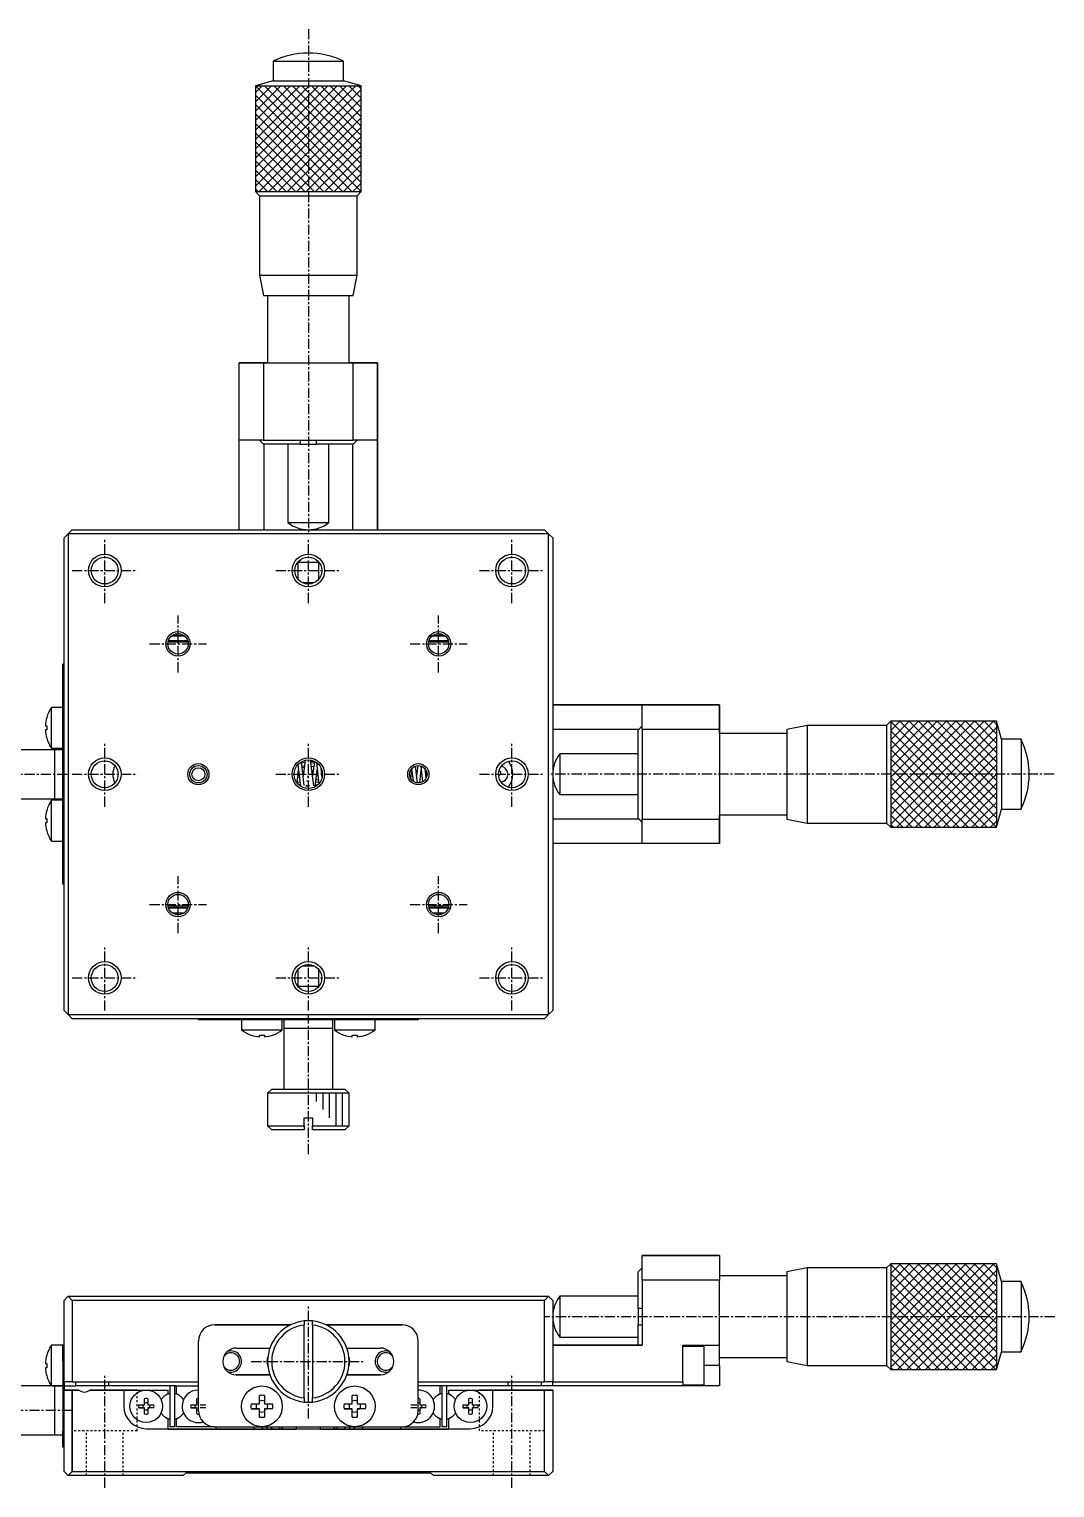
# Model space of a CAD drawing. Extents: x 46 to 245, y 66 to 245.
# Drawn here: x 119.5 to 245.4, y 65.8 to 244.9 of the extents above; entities that cross this region are included whole.
import ezdxf

# ---------------------------------------------------------------- set-up
doc = ezdxf.new("R2010")
doc.units = 0
doc.linetypes.add('CENTER', pattern=[2, 1.25, -0.25, 0.25, -0.25])
doc.linetypes.add('DOT', pattern=[0.5, 0.25, -0.25])
doc.layers.get('0').update_dxf_attribs({"linetype": 'CONTINUOUS'})

# ---------------------------------------------------------------- blocks, each defined once
blk = doc.blocks.new('*X7')
at = {"color": 0, "linetype": 'CONTINUOUS'}
for p, q in [((225.24, 80.67), (237.92, 93.35)), ((225.24, 81.82), (236.77, 93.35)), ((225.24, 82.97), (235.62, 93.35)), ((225.24, 84.12), (234.47, 93.35)), ((225.24, 85.27), (233.32, 93.35)), ((225.24, 86.41), (232.17, 93.35)), ((225.24, 87.56), (231.02, 93.35)), ((225.24, 88.71), (229.87, 93.35)), ((225.24, 89.86), (228.72, 93.35)), ((225.24, 91.01), (227.57, 93.35)), ((225.24, 92.16), (226.43, 93.35)), ((225.24, 93.31), (225.28, 93.35)), ((238.15, 80.35), (225.24, 93.26)), ((238.24, 81.4), (226.3, 93.35)), ((238.24, 82.55), (227.45, 93.35)), ((238.24, 83.7), (228.6, 93.35)), ((238.24, 84.85), (229.74, 93.35)), ((238.24, 86), (230.89, 93.35)), ((238.24, 87.15), (232.04, 93.35)), ((238.24, 88.3), (233.19, 93.35)), ((238.24, 89.45), (234.34, 93.35)), ((238.24, 90.6), (235.49, 93.35)), ((238.24, 91.75), (236.64, 93.35)), ((238.24, 92.89), (237.79, 93.35)), ((237, 80.35), (225.24, 92.11)), ((226.07, 80.35), (238.24, 92.52)), ((227.21, 80.35), (238.24, 91.37)), ((235.85, 80.35), (225.24, 90.96)), ((234.7, 80.35), (225.24, 89.81)), ((228.36, 80.35), (238.24, 90.22)), ((233.55, 80.35), (225.24, 88.66)), ((229.51, 80.35), (238.24, 89.07)), ((230.66, 80.35), (238.24, 87.92)), ((232.4, 80.35), (225.24, 87.51)), ((231.25, 80.35), (225.24, 86.36)), ((231.81, 80.35), (238.24, 86.78)), ((230.11, 80.35), (225.24, 85.21)), ((232.96, 80.35), (238.24, 85.63)), ((234.11, 80.35), (238.24, 84.48)), ((228.96, 80.35), (225.24, 84.06)), ((227.81, 80.35), (225.24, 82.91)), ((235.26, 80.35), (238.24, 83.33)), ((226.66, 80.35), (225.24, 81.76)), ((225.51, 80.35), (225.24, 80.62)), ((236.41, 80.35), (238.24, 82.18)), ((237.56, 80.35), (238.24, 81.03))]:
    blk.add_line(p, q, dxfattribs=at)
blk = doc.blocks.new('*X8')
at = {"color": 0, "linetype": 'CONTINUOUS'}
for p, q in [((147.24, 225.58), (159.58, 237.92)), ((147.24, 226.73), (158.43, 237.92)), ((147.24, 227.88), (157.28, 237.92)), ((147.24, 229.03), (156.13, 237.92)), ((147.24, 230.18), (154.98, 237.92)), ((147.24, 231.33), (153.83, 237.92)), ((147.24, 232.48), (152.68, 237.92)), ((147.24, 233.63), (151.53, 237.92)), ((147.24, 234.78), (150.38, 237.92)), ((147.24, 235.93), (149.23, 237.92)), ((147.24, 237.08), (148.09, 237.92)), ((160.22, 224.92), (147.24, 237.9)), ((159.07, 224.92), (147.24, 236.75)), ((147.72, 224.92), (160.24, 237.44)), ((160.24, 226.05), (148.37, 237.92)), ((160.24, 227.2), (149.52, 237.92)), ((160.24, 228.35), (150.67, 237.92)), ((160.24, 229.5), (151.81, 237.92)), ((160.24, 230.65), (152.96, 237.92)), ((160.24, 231.79), (154.11, 237.92)), ((160.24, 232.94), (155.26, 237.92)), ((160.24, 234.09), (156.41, 237.92)), ((160.24, 235.24), (157.56, 237.92)), ((160.24, 236.39), (158.71, 237.92)), ((160.24, 237.54), (159.86, 237.92)), ((157.92, 224.92), (147.24, 235.6)), ((148.87, 224.92), (160.24, 236.29)), ((150.02, 224.92), (160.24, 235.14)), ((156.77, 224.92), (147.24, 234.45)), ((155.62, 224.92), (147.24, 233.3)), ((151.17, 224.92), (160.24, 233.99)), ((152.32, 224.92), (160.24, 232.84)), ((154.47, 224.92), (147.24, 232.15)), ((153.32, 224.92), (147.24, 231.01)), ((153.47, 224.92), (160.24, 231.69)), ((152.17, 224.92), (147.24, 229.86)), ((154.62, 224.92), (160.24, 230.54)), ((155.77, 224.92), (160.24, 229.39)), ((151.03, 224.92), (147.24, 228.71)), ((149.88, 224.92), (147.24, 227.56)), ((156.92, 224.92), (160.24, 228.24)), ((148.73, 224.92), (147.24, 226.41)), ((158.07, 224.92), (160.24, 227.09)), ((159.22, 224.92), (160.24, 225.95)), ((147.58, 224.92), (147.24, 225.26))]:
    blk.add_line(p, q, dxfattribs=at)
blk = doc.blocks.new('*X9')
at = {"color": 0, "linetype": 'CONTINUOUS'}
for p, q in [((225.24, 147.31), (237.85, 159.92)), ((225.24, 148.46), (236.7, 159.92)), ((225.24, 149.61), (235.55, 159.92)), ((225.24, 150.76), (234.4, 159.92)), ((225.24, 151.91), (233.25, 159.92)), ((225.24, 153.06), (232.1, 159.92)), ((225.24, 154.21), (230.95, 159.92)), ((225.24, 155.36), (229.8, 159.92)), ((225.24, 156.51), (228.65, 159.92)), ((225.24, 157.66), (227.5, 159.92)), ((225.24, 158.8), (226.36, 159.92)), ((238.22, 146.92), (225.24, 159.9)), ((238.24, 148.05), (226.37, 159.92)), ((238.24, 149.2), (227.52, 159.92)), ((238.24, 150.35), (228.67, 159.92)), ((238.24, 151.5), (229.81, 159.92)), ((238.24, 152.65), (230.96, 159.92)), ((238.24, 153.79), (232.11, 159.92)), ((238.24, 154.94), (233.26, 159.92)), ((238.24, 156.09), (234.41, 159.92)), ((238.24, 157.24), (235.56, 159.92)), ((238.24, 158.39), (236.71, 159.92)), ((238.24, 159.54), (237.86, 159.92)), ((237.07, 146.92), (225.24, 158.75)), ((235.92, 146.92), (225.24, 157.6)), ((226, 146.92), (238.24, 159.17)), ((227.14, 146.92), (238.24, 158.02)), ((234.77, 146.92), (225.24, 156.45)), ((228.29, 146.92), (238.24, 156.87)), ((233.62, 146.92), (225.24, 155.3)), ((232.47, 146.92), (225.24, 154.15)), ((229.44, 146.92), (238.24, 155.72)), ((230.59, 146.92), (238.24, 154.57)), ((231.32, 146.92), (225.24, 153.01)), ((231.74, 146.92), (238.24, 153.42)), ((232.89, 146.92), (238.24, 152.27)), ((230.17, 146.92), (225.24, 151.86)), ((229.03, 146.92), (225.24, 150.71)), ((234.04, 146.92), (238.24, 151.12)), ((227.88, 146.92), (225.24, 149.56)), ((235.19, 146.92), (238.24, 149.97)), ((236.34, 146.92), (238.24, 148.82)), ((226.73, 146.92), (225.24, 148.41)), ((225.58, 146.92), (225.24, 147.26)), ((237.49, 146.92), (238.24, 147.67))]:
    blk.add_line(p, q, dxfattribs=at)

msp = doc.modelspace()

# ---------------------------------------------------------------- linework, layer by layer
at = {"color": 1, "linetype": 'CENTER'}
for p, q in [((153.74, 244.86), (153.74, 182.92)), ((128.74, 174.42), (128.74, 182.42)), ((153.74, 174.42), (153.74, 182.42)), ((178.74, 174.42), (178.74, 182.42)), ((124.74, 178.42), (132.74, 178.42)), ((149.74, 178.42), (157.74, 178.42)), ((174.74, 178.42), (182.74, 178.42)), ((137.74, 165.92), (137.74, 172.92)), ((169.74, 165.92), (169.74, 172.92)), ((134.24, 169.42), (141.24, 169.42)), ((166.24, 169.42), (173.24, 169.42)), ((128.74, 149.42), (128.74, 157.42)), ((153.74, 149.42), (153.74, 157.42)), ((178.74, 149.42), (178.74, 157.42)), ((106.89, 153.42), (124.24, 153.42)), ((124.74, 153.42), (132.74, 153.42)), ((149.74, 153.42), (157.74, 153.42)), ((174.74, 153.42), (182.74, 153.42)), ((245.31, 153.42), (183.24, 153.42)), ((137.74, 133.92), (137.74, 140.92)), ((169.74, 133.92), (169.74, 140.92)), ((134.24, 137.42), (141.24, 137.42)), ((166.24, 137.42), (173.24, 137.42)), ((128.74, 124.42), (128.74, 132.42)), ((153.74, 124.42), (153.74, 132.42)), ((178.74, 124.42), (178.74, 132.42)), ((124.74, 128.42), (132.74, 128.42)), ((149.74, 128.42), (157.74, 128.42)), ((174.74, 128.42), (182.74, 128.42)), ((153.74, 106.81), (153.74, 123.92)), ((153.74, 74.35), (153.74, 88.35)), ((245.39, 86.85), (182.74, 86.85)), ((146.74, 81.35), (160.74, 81.35)), ((128.74, 65.85), (128.74, 79.85)), ((178.74, 65.85), (178.74, 79.85)), ((124.74, 75.35), (107.11, 75.35))]:
    msp.add_line(p, q, dxfattribs=at)
at = {"color": 7, "linetype": 'CONTINUOUS'}
for p, q in [((149.44, 240.92), (158.04, 240.92)), ((149.44, 240.92), (149.44, 238.51)), ((158.04, 238.51), (158.04, 240.92)), ((149.44, 238.51), (147.24, 237.92)), ((149.44, 238.51), (158.04, 238.51)), ((160.24, 237.92), (158.04, 238.51)), ((147.24, 224.92), (147.74, 224.42)), ((147.74, 224.42), (147.74, 214.67)), ((147.74, 224.42), (159.74, 224.42)), ((159.74, 224.42), (160.24, 224.92)), ((159.74, 214.67), (159.74, 224.42)), ((147.74, 214.67), (159.74, 214.67)), ((147.74, 214.67), (148.24, 212.17)), ((159.24, 212.17), (159.74, 214.67)), ((148.24, 212.17), (159.24, 212.17)), ((148.74, 212.17), (148.74, 203.92)), ((158.74, 203.92), (158.74, 212.17)), ((145.24, 194.42), (145.24, 203.92)), ((148.04, 203.92), (145.24, 203.92)), ((145.24, 203.92), (148.24, 203.92)), ((148.74, 203.92), (148.04, 203.92)), ((148.24, 203.92), (148.24, 194.42)), ((148.24, 203.92), (159.24, 203.92)), ((159.44, 203.92), (158.74, 203.92)), ((159.24, 194.42), (159.24, 203.92)), ((159.24, 203.92), (162.24, 203.92)), ((162.24, 203.92), (159.44, 203.92)), ((162.24, 203.92), (162.24, 194.42)), ((162.24, 199.42), (162.24, 203.92)), ((162.24, 194.42), (162.24, 199.42)), ((145.24, 183.42), (145.24, 194.42)), ((148.24, 194.42), (145.24, 194.42)), ((147.74, 194.42), (148.24, 193.92)), ((148.24, 194.42), (159.24, 194.42)), ((152.74, 193.92), (148.24, 193.92)), ((148.99, 193.92), (148.24, 193.92)), ((148.26, 193.92), (148.26, 183.42)), ((151.24, 193.92), (151.24, 184.3)), ((152.74, 194.42), (152.74, 193.92)), ((152.74, 193.92), (152.8, 193.92)), ((152.8, 193.92), (154.64, 193.92)), ((154.64, 193.92), (154.74, 193.92)), ((154.74, 193.92), (154.74, 194.42)), ((159.24, 193.92), (154.74, 193.92)), ((156.24, 184.3), (156.24, 193.92)), ((159.24, 193.92), (158.49, 193.92)), ((159.22, 183.42), (159.22, 193.92)), ((162.24, 194.42), (159.24, 194.42)), ((159.24, 193.92), (159.74, 194.42)), ((162.24, 183.42), (162.24, 194.42)), ((162.24, 194.42), (162.24, 183.42)), ((124.24, 182.92), (123.74, 182.42)), ((124.74, 183.42), (124.24, 182.92)), ((183.24, 182.92), (124.24, 182.92)), ((124.24, 182.92), (124.24, 123.92)), ((124.74, 183.42), (146.74, 183.42)), ((146.74, 183.42), (149.34, 183.42)), ((149.34, 183.42), (182.74, 183.42)), ((151.24, 184.3), (156.24, 184.3)), ((183.24, 182.92), (182.74, 183.42)), ((183.24, 123.92), (183.24, 182.92)), ((183.74, 182.42), (183.24, 182.92)), ((123.74, 124.42), (123.74, 182.42)), ((183.74, 182.42), (183.74, 124.42)), ((152.49, 177.34), (152.49, 179.42)), ((154.91, 179.42), (152.56, 179.42)), ((154.99, 179.42), (154.99, 177.34)), ((154.43, 176.92), (153.05, 176.92)), ((136.99, 170.42), (137.39, 170.42)), ((138.49, 170.42), (136.99, 170.42)), ((137.3, 170.42), (137.39, 170.42)), ((137.3, 170.42), (137.34, 170.42)), ((137.34, 170.42), (137.34, 170.61)), ((137.34, 170.42), (137.54, 170.42)), ((138.09, 170.62), (137.39, 170.62)), ((137.54, 170.42), (137.54, 170.62)), ((137.54, 170.42), (138.18, 170.42)), ((138.09, 170.42), (138.49, 170.42)), ((168.62, 170.42), (169.39, 170.42)), ((170.49, 170.42), (168.99, 170.42)), ((169.3, 170.42), (170.18, 170.42)), ((169.3, 170.42), (169.39, 170.42)), ((170.09, 170.62), (169.39, 170.62)), ((169.94, 170.42), (169.94, 170.62)), ((169.94, 170.42), (169.94, 170.62)), ((170.09, 170.42), (170.18, 170.42)), ((170.09, 170.42), (170.49, 170.42)), ((170.14, 170.42), (170.14, 170.62)), ((170.14, 170.61), (170.14, 170.42)), ((138.97, 169.62), (136.51, 169.62)), ((138.97, 169.62), (136.51, 169.62)), ((136.56, 169.82), (138.92, 169.82)), ((137.34, 169.62), (137.34, 169.82)), ((137.54, 169.62), (137.54, 169.82)), ((170.97, 169.62), (168.51, 169.62)), ((170.97, 169.62), (168.51, 169.62)), ((168.56, 169.82), (170.92, 169.82)), ((169.94, 169.62), (169.94, 169.82)), ((169.94, 169.62), (169.94, 169.82)), ((170.14, 169.77), (170.14, 169.82)), ((170.14, 169.77), (170.14, 169.82)), ((170.14, 169.82), (170.14, 169.62)), ((170.14, 169.62), (170.14, 169.82)), ((123.59, 164.92), (123.59, 166.92)), ((123.68, 166.92), (123.59, 166.92)), ((123.59, 166.92), (123.74, 166.92)), ((123.59, 159.12), (123.59, 164.92)), ((122.2, 156.62), (122.2, 161.62)), ((123.59, 161.62), (122.2, 161.62)), ((194.74, 161.92), (183.74, 161.92)), ((183.74, 161.92), (194.74, 161.92)), ((194.74, 161.92), (204.24, 161.92)), ((199.74, 161.92), (194.74, 161.92)), ((194.74, 158.92), (194.74, 161.92)), ((204.24, 161.92), (199.74, 161.92)), ((204.24, 159.12), (204.24, 161.92)), ((204.24, 161.92), (204.24, 158.92)), ((121.45, 159.38), (121.63, 159.38)), ((121.62, 160.38), (121.63, 160.38)), ((194.24, 158.83), (194.74, 159.34)), ((214.99, 159.42), (212.49, 158.92)), ((214.99, 159.42), (214.99, 147.42)), ((224.74, 159.42), (214.99, 159.42)), ((225.24, 159.92), (224.74, 159.42)), ((224.74, 159.42), (224.74, 147.42)), ((238.83, 157.72), (238.24, 159.92)), ((121.63, 158.86), (121.45, 158.86)), ((121.63, 157.86), (121.62, 157.86)), ((121.63, 157.86), (121.62, 157.86)), ((123.59, 147.72), (123.59, 159.12)), ((194.31, 158.9), (183.74, 158.9)), ((194.24, 148.01), (194.24, 158.83)), ((194.24, 158.06), (194.24, 158.83)), ((194.74, 158.92), (194.74, 147.92)), ((204.24, 158.92), (194.74, 158.92)), ((204.24, 158.42), (204.24, 159.12)), ((204.24, 158.92), (204.24, 147.92)), ((212.49, 158.42), (204.24, 158.42)), ((212.49, 158.92), (212.49, 147.92)), ((238.83, 157.72), (238.83, 149.12)), ((241.24, 157.72), (238.83, 157.72)), ((241.24, 157.72), (241.24, 149.12)), ((122.59, 156.42), (115.09, 156.42)), ((122.2, 156.62), (123.59, 156.62)), ((122.59, 156.42), (122.59, 150.42)), ((122.59, 156.42), (122.59, 150.42)), ((123.59, 156.42), (122.59, 156.42)), ((194.24, 155.92), (184.62, 155.92)), ((184.62, 155.92), (184.62, 150.92)), ((152.45, 154.6), (152.77, 151.96)), ((153.24, 152.03), (152.9, 154.95)), ((152.91, 154.85), (153.3, 154.9)), ((152.97, 154.45), (153.24, 154.42)), ((153.21, 154.23), (153, 154.2)), ((153.34, 155.13), (153.1, 153.2)), ((154.43, 151.98), (154.02, 155.15)), ((154.05, 154.98), (154.45, 155.02)), ((154.45, 154.79), (154.08, 154.83)), ((154.39, 154.35), (154.14, 154.33)), ((154.48, 155.01), (154.26, 153.2)), ((154.73, 154.87), (155.04, 152.25)), ((155.3, 154.67), (155.26, 154.68)), ((155.44, 153.02), (155.32, 154.17)), ((155.34, 153.99), (155.39, 154)), ((166.42, 154.12), (166.6, 152.56)), ((167.13, 152.35), (166.89, 154.44)), ((167.17, 154.49), (167.02, 153.2)), ((167.54, 154.45), (167.77, 152.48)), ((168.21, 152.96), (168.09, 154.08)), ((152.35, 152.36), (152.52, 153.94)), ((152.36, 152.45), (152.68, 152.5)), ((152.62, 153), (152.42, 152.97)), ((152.46, 153.36), (152.59, 153.34)), ((152.49, 153.63), (152.55, 153.64)), ((152.49, 152.19), (152.74, 152.16)), ((153.05, 153.71), (153.16, 153.72)), ((153.09, 153.28), (153.11, 153.28)), ((153.84, 152.54), (153.53, 152.57)), ((153.54, 152.6), (153.83, 152.63)), ((153.77, 153.13), (153.6, 153.11)), ((153.61, 153.22), (153.76, 153.2)), ((153.71, 153.71), (153.66, 153.72)), ((153.67, 153.78), (153.7, 153.78)), ((154.2, 153.83), (154.33, 153.85)), ((154.31, 153.65), (154.21, 153.66)), ((154.58, 151.88), (154.84, 153.94)), ((155.02, 152.4), (154.68, 152.45)), ((154.71, 152.73), (154.97, 152.77)), ((154.92, 153.26), (154.77, 153.24)), ((154.88, 153.58), (154.81, 153.59)), ((155.45, 153.47), (155.39, 153.49)), ((166.33, 152.85), (166.44, 153.94)), ((167.43, 152.36), (167.6, 153.94)), ((168.25, 153.8), (168.18, 153.2)), ((177.09, 153.32), (177.14, 153.32)), ((177.14, 153.82), (177.14, 153.82)), ((115.09, 150.42), (122.59, 150.42)), ((122.59, 150.42), (123.59, 150.42)), ((153.93, 151.98), (153.43, 151.93)), ((153.46, 152.08), (153.92, 152.03)), ((154.88, 152.09), (154.62, 152.06)), ((184.62, 150.92), (194.24, 150.92)), ((121.62, 148.98), (121.63, 148.98)), ((122.2, 145.22), (122.2, 150.22)), ((123.59, 150.22), (122.2, 150.22)), ((194.24, 148.01), (194.24, 148.78)), ((238.24, 146.92), (238.83, 149.12)), ((238.83, 149.12), (241.24, 149.12)), ((121.45, 147.98), (121.63, 147.98)), ((121.63, 147.46), (121.45, 147.46)), ((123.59, 146.65), (123.59, 147.72)), ((183.74, 147.94), (194.31, 147.94)), ((194.74, 147.5), (194.24, 148.01)), ((194.74, 147.92), (204.24, 147.92)), ((194.74, 144.92), (194.74, 147.92)), ((204.24, 148.42), (212.49, 148.42)), ((204.24, 147.72), (204.24, 148.42)), ((204.24, 147.92), (204.24, 144.92)), ((204.24, 144.92), (204.24, 147.72)), ((212.49, 147.92), (214.99, 147.42)), ((214.99, 147.42), (224.74, 147.42)), ((224.74, 147.42), (225.24, 146.92)), ((121.63, 146.46), (121.62, 146.46)), ((121.63, 146.46), (121.62, 146.46)), ((122.2, 145.22), (123.59, 145.22)), ((123.59, 141.92), (123.59, 146.65)), ((194.74, 144.92), (183.74, 144.92)), ((204.24, 144.92), (194.74, 144.92)), ((123.59, 139.92), (123.59, 141.92)), ((123.74, 139.92), (123.59, 139.92)), ((138.97, 137.22), (136.51, 137.22)), ((136.54, 137.02), (137.39, 137.02)), ((138.92, 137.02), (136.56, 137.02)), ((136.99, 136.42), (138.49, 136.42)), ((137.3, 137.02), (137.39, 137.02)), ((137.3, 137.02), (137.34, 137.02)), ((137.34, 137.02), (137.34, 137.22)), ((137.34, 137.02), (137.54, 137.02)), ((137.34, 136.24), (137.34, 136.42)), ((137.54, 137.02), (137.54, 137.22)), ((137.54, 137.02), (138.18, 137.02)), ((137.54, 136.22), (137.54, 136.42)), ((138.09, 137.02), (138.92, 137.02)), ((138.09, 137.02), (138.18, 137.02)), ((170.97, 137.22), (168.51, 137.22)), ((170.92, 137.02), (168.56, 137.02)), ((168.56, 137.02), (169.39, 137.02)), ((168.99, 136.42), (170.49, 136.42)), ((169.3, 137.02), (170.18, 137.02)), ((169.3, 137.02), (169.39, 137.02)), ((169.94, 137.02), (169.94, 137.22)), ((169.94, 137.02), (169.94, 137.22)), ((169.94, 136.22), (169.94, 136.42)), ((169.94, 136.22), (169.94, 136.42)), ((170.09, 137.02), (171.19, 137.02)), ((170.14, 137.22), (170.14, 137.02)), ((170.14, 137.02), (170.14, 137.22)), ((170.14, 137.02), (170.14, 137.07)), ((170.14, 137.02), (170.14, 137.07)), ((170.14, 136.22), (170.14, 136.42)), ((170.14, 136.42), (170.14, 136.24)), ((152.49, 127.42), (152.49, 129.5)), ((153.05, 129.92), (154.43, 129.92)), ((154.99, 129.5), (154.99, 127.42)), ((152.56, 127.42), (154.91, 127.42)), ((123.74, 124.42), (124.24, 123.92)), ((124.24, 123.92), (183.24, 123.92)), ((124.24, 123.92), (124.74, 123.42)), ((182.74, 123.42), (183.24, 123.92)), ((183.24, 123.92), (183.74, 124.42)), ((182.74, 123.42), (124.74, 123.42)), ((140.24, 123.27), (140.24, 123.42)), ((142.24, 123.27), (140.24, 123.27)), ((165.24, 123.27), (142.24, 123.27)), ((145.54, 123.27), (145.54, 122.05)), ((145.54, 122.05), (150.54, 122.05)), ((150.54, 122.05), (150.54, 123.27)), ((150.74, 123.27), (150.74, 122.27)), ((150.74, 122.27), (150.74, 114.77)), ((150.74, 122.27), (156.74, 122.27)), ((150.74, 122.27), (153.74, 122.27)), ((153.74, 122.27), (154.61, 122.27)), ((154.61, 122.27), (156.74, 122.27)), ((156.74, 122.27), (156.74, 123.27)), ((156.74, 114.77), (156.74, 122.27)), ((156.94, 123.27), (156.94, 122.05)), ((156.94, 122.05), (161.94, 122.05)), ((161.94, 122.05), (161.94, 123.27)), ((167.24, 123.27), (165.24, 123.27)), ((167.24, 123.42), (167.24, 123.27)), ((167.24, 123.27), (167.24, 123.37)), ((146.69, 121.41), (146.72, 121.41)), ((146.69, 121.41), (146.72, 121.41)), ((147.74, 121.19), (147.74, 121.41)), ((147.74, 121.41), (148.34, 121.41)), ((148.34, 121.41), (148.34, 121.19)), ((149.36, 121.41), (149.39, 121.41)), ((149.36, 121.41), (149.39, 121.41)), ((158.09, 121.41), (158.12, 121.41)), ((158.09, 121.41), (158.12, 121.41)), ((159.14, 121.19), (159.14, 121.41)), ((159.14, 121.41), (159.74, 121.41)), ((159.74, 121.41), (159.74, 121.19)), ((160.76, 121.41), (160.79, 121.41)), ((160.76, 121.41), (160.79, 121.41)), ((149.24, 114.77), (148.74, 114.27)), ((149.24, 114.77), (158.24, 114.77)), ((158.74, 114.27), (158.24, 114.77)), ((158.74, 114.27), (148.74, 114.27)), ((148.74, 114.27), (148.74, 110.27)), ((158.74, 110.27), (158.74, 114.27)), ((153.24, 110.27), (153.24, 111.27)), ((153.24, 111.27), (154.24, 111.27)), ((154.24, 111.27), (154.24, 110.27)), ((148.74, 110.27), (153.24, 110.27)), ((148.74, 110.27), (149.24, 109.77)), ((153.24, 109.77), (149.24, 109.77)), ((153.24, 110.27), (153.24, 109.77)), ((154.24, 110.27), (158.74, 110.27)), ((154.24, 109.77), (154.24, 110.27)), ((158.24, 109.77), (154.24, 109.77)), ((158.24, 109.77), (158.74, 110.27)), ((204.24, 94.35), (194.74, 94.35)), ((194.74, 94.35), (204.24, 94.35)), ((194.74, 91.35), (194.74, 94.35)), ((204.24, 94.35), (204.24, 91.35)), ((225.24, 93.35), (224.74, 92.85)), ((238.83, 91.15), (238.24, 93.35)), ((194.74, 92.85), (194.24, 92.35)), ((194.24, 87.85), (194.24, 92.35)), ((204.24, 91.35), (194.74, 91.35)), ((194.74, 91.35), (194.74, 87.85)), ((212.49, 91.85), (204.24, 91.85)), ((204.24, 83.35), (204.24, 91.35)), ((214.99, 92.85), (212.49, 92.35)), ((212.49, 92.35), (212.49, 81.35)), ((224.74, 92.85), (214.99, 92.85)), ((214.99, 92.85), (214.99, 80.85)), ((224.74, 92.85), (224.74, 80.85)), ((238.83, 91.15), (238.83, 82.55)), ((241.24, 91.15), (238.83, 91.15)), ((241.24, 91.15), (241.24, 82.55)), ((123.74, 88.85), (124.24, 89.35)), ((123.74, 78.85), (123.74, 88.85)), ((124.24, 89.35), (183.24, 89.35)), ((124.24, 89.35), (124.74, 88.85)), ((182.74, 88.85), (124.74, 88.85)), ((124.74, 88.85), (124.74, 78.85)), ((182.74, 88.85), (183.24, 89.35)), ((182.74, 78.85), (182.74, 88.85)), ((183.24, 89.35), (183.74, 88.85)), ((183.74, 88.85), (183.74, 78.85)), ((194.24, 89.35), (184.62, 89.35)), ((184.62, 89.35), (184.62, 84.35)), ((194.24, 87.85), (194.24, 85.85)), ((194.74, 87.85), (194.24, 87.85)), ((194.74, 87.85), (194.74, 83.35)), ((153.24, 86.32), (153.24, 85.82)), ((154.24, 85.82), (154.24, 86.32)), ((142.24, 85.85), (151.56, 85.85)), ((151.56, 85.85), (142.24, 85.85)), ((153.24, 76.87), (153.24, 85.82)), ((154.24, 85.82), (154.24, 76.87)), ((155.92, 85.85), (165.24, 85.85)), ((165.24, 85.85), (155.92, 85.85)), ((184.62, 84.35), (194.24, 84.35)), ((194.24, 83.35), (194.24, 85.85)), ((194.24, 85.85), (194.74, 85.85)), ((122.2, 78.35), (122.2, 83.35)), ((123.59, 83.35), (122.2, 83.35)), ((123.59, 83.35), (123.59, 72.85)), ((123.74, 83.35), (123.59, 83.35)), ((123.59, 81.35), (123.59, 83.35)), ((123.59, 83.35), (123.74, 83.35)), ((140.24, 75.35), (140.24, 83.85)), ((144.89, 83), (149.02, 83)), ((158.46, 83), (162.59, 83)), ((167.24, 75.35), (167.24, 83.85)), ((183.74, 83.35), (194.74, 83.35)), ((194.74, 83.35), (183.74, 83.35)), ((199.74, 83.35), (204.24, 83.35)), ((199.74, 78.85), (199.74, 83.35)), ((202.34, 83.2), (199.74, 83.2)), ((202.34, 78.5), (202.34, 83.2)), ((204.24, 80.85), (204.24, 83.35)), ((238.24, 80.35), (238.83, 82.55)), ((238.83, 82.55), (241.24, 82.55)), ((121.45, 81.11), (121.63, 81.11)), ((121.63, 80.59), (121.45, 80.59)), ((121.62, 82.11), (121.63, 82.1)), ((204.24, 81.85), (212.49, 81.85)), ((204.24, 80.85), (204.24, 78.35)), ((212.49, 81.35), (214.99, 80.85)), ((214.99, 80.85), (224.74, 80.85)), ((224.74, 80.85), (225.24, 80.35)), ((121.63, 79.59), (121.62, 79.58)), ((121.63, 79.59), (121.62, 79.58)), ((124.74, 78.85), (123.74, 78.85)), ((123.74, 78.85), (123.74, 77.85)), ((124.74, 78.85), (140.24, 78.85)), ((125.14, 78.85), (125.14, 78.35)), ((129.24, 78.35), (129.24, 78.85)), ((144.89, 79.7), (149.02, 79.7)), ((149.02, 79.7), (144.89, 79.7)), ((158.46, 79.7), (162.59, 79.7)), ((162.59, 79.7), (158.46, 79.7)), ((167.24, 78.85), (182.74, 78.85)), ((178.24, 78.85), (178.24, 78.35)), ((182.34, 78.85), (182.34, 78.35)), ((183.74, 78.85), (182.74, 78.85)), ((183.74, 78.85), (199.74, 78.85)), ((183.74, 78.35), (183.74, 78.85)), ((199.74, 78.85), (199.74, 78.35)), ((122.2, 78.35), (115.09, 78.35)), ((122.59, 78.35), (122.2, 78.35)), ((122.2, 78.35), (123.59, 78.35)), ((123.59, 78.35), (122.59, 78.35)), ((122.59, 78.35), (122.59, 75.35)), ((122.59, 78.35), (122.59, 75.35)), ((123.74, 78.35), (125.14, 78.35)), ((123.74, 67.85), (123.74, 77.85)), ((124.74, 77.85), (123.74, 77.85)), ((123.74, 77.85), (124.74, 77.85)), ((124.74, 67.85), (124.74, 77.85)), ((124.74, 77.85), (124.74, 67.85)), ((125.58, 77.85), (124.74, 77.85)), ((125.58, 77.85), (124.74, 77.85)), ((125.58, 77.85), (124.74, 77.85)), ((125.58, 77.85), (124.74, 77.85)), ((125.58, 77.85), (124.74, 77.85)), ((124.74, 77.85), (125.58, 77.85)), ((129.24, 78.35), (125.14, 78.35)), ((131.09, 77.85), (126.9, 77.85)), ((131.09, 77.85), (126.9, 77.85)), ((126.9, 77.85), (131.09, 77.85)), ((131.09, 77.85), (126.9, 77.85)), ((131.09, 77.85), (126.9, 77.85)), ((131.09, 77.85), (126.9, 77.85)), ((136.74, 78.35), (129.24, 78.35)), ((131.09, 77.85), (133.84, 77.85)), ((131.09, 77.85), (133.84, 77.85)), ((132.74, 77.85), (131.09, 77.85)), ((132.74, 77.85), (131.09, 77.85)), ((132.74, 77.85), (131.09, 77.85)), ((132.74, 77.85), (131.09, 77.85)), ((131.09, 77.85), (131.09, 75.85)), ((133.84, 77.85), (136.54, 77.85)), ((133.84, 77.85), (136.54, 77.85)), ((136.54, 77.39), (136.25, 77.22)), ((136.54, 77.39), (136.54, 77.85)), ((136.74, 78.35), (136.74, 73.35)), ((137.34, 78.35), (136.74, 78.35)), ((137.34, 73.35), (137.34, 78.35)), ((137.54, 78.35), (137.34, 78.35)), ((137.54, 78.35), (140.24, 78.35)), ((137.54, 77.39), (137.54, 78.35)), ((137.83, 77.22), (137.54, 77.39)), ((147.74, 76.15), (147.74, 77.16)), ((148.34, 77.16), (148.34, 76.15)), ((159.14, 76.15), (159.14, 77.16)), ((159.74, 77.16), (159.74, 76.15)), ((169.94, 78.35), (167.24, 78.35)), ((169.65, 77.22), (169.94, 77.39)), ((170.14, 78.35), (169.94, 78.35)), ((169.94, 77.39), (169.94, 78.35)), ((170.14, 78.35), (170.14, 73.35)), ((170.74, 78.35), (170.14, 78.35)), ((170.74, 73.35), (170.74, 78.35)), ((178.24, 78.35), (170.74, 78.35)), ((170.94, 77.85), (173.64, 77.85)), ((170.94, 77.85), (173.64, 77.85)), ((170.94, 77.85), (170.94, 77.39)), ((170.94, 77.39), (171.23, 77.22)), ((173.64, 77.85), (176.39, 77.85)), ((173.64, 77.85), (176.39, 77.85)), ((176.39, 77.85), (174.74, 77.85)), ((176.39, 77.85), (174.74, 77.85)), ((176.39, 77.85), (174.74, 77.85)), ((176.39, 77.85), (174.74, 77.85)), ((182.74, 77.85), (176.39, 77.85)), ((182.74, 77.85), (176.39, 77.85)), ((176.39, 77.85), (182.74, 77.85)), ((182.74, 77.85), (176.39, 77.85)), ((182.74, 77.85), (176.39, 77.85)), ((182.74, 77.85), (176.39, 77.85)), ((176.39, 75.85), (176.39, 77.85)), ((182.34, 78.35), (178.24, 78.35)), ((183.74, 78.35), (182.34, 78.35)), ((182.74, 67.85), (182.74, 77.85)), ((182.74, 67.85), (182.74, 77.85)), ((182.74, 77.85), (183.74, 77.85)), ((183.74, 77.85), (182.74, 77.85)), ((199.74, 78.35), (183.74, 78.35)), ((183.74, 77.85), (183.74, 67.85)), ((199.74, 78.5), (202.34, 78.5)), ((204.24, 78.35), (199.74, 78.35)), ((122.59, 75.35), (122.59, 72.35)), ((122.59, 75.35), (122.59, 72.35)), ((132.91, 76.05), (133.64, 76.05)), ((132.91, 75.65), (133.45, 75.65)), ((133.64, 75.65), (132.91, 75.65)), ((133.45, 75.65), (133.64, 75.65)), ((133.64, 76.05), (133.64, 76.77)), ((133.64, 74.92), (133.64, 75.65)), ((134.04, 76.77), (134.04, 76.05)), ((134.04, 76.05), (134.77, 76.05)), ((134.04, 75.65), (134.04, 74.92)), ((134.04, 75.65), (134.23, 75.65)), ((134.77, 75.65), (134.04, 75.65)), ((134.77, 75.65), (134.23, 75.65)), ((139.31, 76.05), (140.04, 76.05)), ((139.31, 75.65), (139.85, 75.65)), ((140.04, 75.65), (139.31, 75.65)), ((139.85, 75.65), (140.04, 75.65)), ((140.04, 76.05), (140.04, 76.77)), ((140.04, 74.92), (140.04, 75.65)), ((140.44, 76.05), (141.17, 76.05)), ((141.17, 75.65), (140.44, 75.65)), ((146.72, 76.15), (147.74, 76.15)), ((146.72, 75.55), (147.4, 75.55)), ((147.74, 75.55), (146.72, 75.55)), ((147.4, 75.55), (147.74, 75.55)), ((147.74, 74.53), (147.74, 75.55)), ((148.34, 76.15), (149.36, 76.15)), ((148.34, 75.55), (148.34, 74.53)), ((148.34, 75.55), (148.68, 75.55)), ((149.36, 75.55), (148.34, 75.55)), ((149.36, 75.55), (148.68, 75.55)), ((153.24, 76.87), (153.24, 76.37)), ((154.24, 76.37), (154.24, 76.87)), ((158.12, 76.15), (159.14, 76.15)), ((158.12, 75.55), (158.8, 75.55)), ((159.14, 75.55), (158.12, 75.55)), ((158.8, 75.55), (159.14, 75.55)), ((159.14, 74.53), (159.14, 75.55)), ((159.74, 76.15), (160.76, 76.15)), ((159.74, 75.55), (159.74, 74.53)), ((159.74, 75.55), (160.08, 75.55)), ((160.76, 75.55), (159.74, 75.55)), ((160.76, 75.55), (160.08, 75.55)), ((166.31, 76.05), (167.04, 76.05)), ((167.04, 75.65), (166.31, 75.65)), ((167.44, 76.77), (167.44, 76.05)), ((167.44, 76.05), (168.17, 76.05)), ((167.44, 75.65), (167.44, 74.92)), ((167.44, 75.65), (167.63, 75.65)), ((168.17, 75.65), (167.44, 75.65)), ((168.17, 75.65), (167.63, 75.65)), ((172.71, 76.05), (173.44, 76.05)), ((172.71, 75.65), (173.25, 75.65)), ((173.44, 75.65), (172.71, 75.65)), ((173.25, 75.65), (173.44, 75.65)), ((173.44, 76.05), (173.44, 76.77)), ((173.44, 74.92), (173.44, 75.65)), ((173.84, 76.77), (173.84, 76.05)), ((173.84, 76.05), (174.57, 76.05)), ((173.84, 75.65), (173.84, 74.92)), ((173.84, 75.65), (174.03, 75.65)), ((174.57, 75.65), (173.84, 75.65)), ((174.57, 75.65), (174.03, 75.65)), ((136.54, 74.3), (136.25, 74.47)), ((136.25, 74.47), (136.54, 74.3)), ((136.54, 73.1), (136.54, 74.3)), ((137.54, 74.3), (137.83, 74.47)), ((137.54, 74.3), (137.83, 74.47)), ((137.54, 73.35), (137.54, 74.3)), ((169.94, 74.3), (169.65, 74.47)), ((169.94, 74.3), (169.65, 74.47)), ((169.94, 73.35), (169.94, 74.3)), ((170.94, 74.3), (171.23, 74.47)), ((171.23, 74.47), (170.94, 74.3)), ((170.94, 74.3), (170.94, 73.1)), ((115.09, 72.35), (122.59, 72.35)), ((122.59, 72.35), (123.59, 72.35)), ((123.59, 70.85), (123.59, 72.85)), ((133.84, 73.1), (136.54, 73.1)), ((133.84, 73.1), (136.54, 73.1)), ((136.54, 73.1), (136.54, 73.05)), ((170.94, 73.05), (136.54, 73.05)), ((136.54, 73.05), (142.39, 73.05)), ((137.34, 73.35), (136.74, 73.35)), ((142.24, 73.35), (137.54, 73.35)), ((142.24, 73.35), (148.04, 73.35)), ((142.24, 73.05), (147.24, 73.05)), ((142.24, 73.05), (142.39, 73.05)), ((142.39, 73.35), (142.39, 73.05)), ((147.09, 73.05), (147.09, 73.35)), ((147.09, 73.05), (152.24, 73.05)), ((147.09, 73.05), (147.24, 73.05)), ((148.04, 73.35), (159.44, 73.35)), ((155.49, 73.05), (151.99, 73.05)), ((155.49, 73.05), (151.99, 73.05)), ((152.24, 73.35), (152.24, 73.05)), ((153.45, 73.35), (153.73, 73.32)), ((153.78, 73.32), (154.07, 73.35)), ((155.24, 73.05), (155.24, 73.35)), ((155.24, 73.05), (160.39, 73.05)), ((159.44, 73.35), (165.24, 73.35)), ((160.24, 73.05), (165.24, 73.05)), ((160.24, 73.05), (160.39, 73.05)), ((160.39, 73.35), (160.39, 73.05)), ((165.09, 73.05), (165.09, 73.35)), ((165.09, 73.05), (170.94, 73.05)), ((165.09, 73.05), (165.24, 73.05)), ((165.24, 73.35), (169.94, 73.35)), ((170.74, 73.35), (170.14, 73.35)), ((170.94, 73.1), (173.64, 73.1)), ((170.94, 73.1), (173.64, 73.1)), ((170.94, 73.1), (170.94, 73.05)), ((123.74, 70.85), (123.59, 70.85)), ((124.24, 67.35), (123.74, 67.85)), ((124.74, 67.85), (124.24, 67.35)), ((138.39, 67.35), (124.24, 67.35)), ((124.74, 67.85), (182.74, 67.85)), ((138.39, 67.35), (138.74, 67.7)), ((138.74, 67.7), (168.74, 67.7)), ((168.74, 67.7), (169.09, 67.35)), ((183.24, 67.35), (169.09, 67.35)), ((183.24, 67.35), (182.74, 67.85)), ((183.74, 67.85), (183.24, 67.35))]:
    msp.add_line(p, q, dxfattribs=at)
at = {"color": 3, "linetype": 'CONTINUOUS'}
for p, q in [((147.24, 237.92), (147.24, 224.92)), ((147.24, 237.92), (160.24, 237.92)), ((160.24, 224.92), (160.24, 237.92)), ((147.24, 224.92), (160.24, 224.92)), ((152.56, 179.42), (152.49, 179.42)), ((154.91, 179.42), (152.56, 179.42)), ((154.99, 179.42), (154.91, 179.42)), ((123.74, 164.92), (123.59, 164.92)), ((238.24, 159.92), (225.24, 159.92)), ((225.24, 159.92), (225.24, 146.92)), ((238.24, 159.92), (238.24, 146.92)), ((225.24, 146.92), (238.24, 146.92)), ((123.59, 141.92), (123.74, 141.92)), ((152.49, 127.42), (152.56, 127.42)), ((152.56, 127.42), (154.91, 127.42)), ((154.91, 127.42), (154.99, 127.42)), ((142.24, 123.42), (142.24, 123.27)), ((165.24, 123.27), (165.24, 123.42)), ((154.74, 113.27), (154.74, 114.27)), ((155.54, 112.27), (155.54, 114.27)), ((156.34, 111.27), (156.34, 114.27)), ((157.14, 110.27), (157.14, 114.27)), ((157.94, 110.27), (157.94, 114.27)), ((238.24, 93.35), (225.24, 93.35)), ((225.24, 93.35), (225.24, 80.35)), ((238.24, 93.35), (238.24, 80.35)), ((204.24, 80.85), (202.34, 80.85)), ((225.24, 80.35), (238.24, 80.35)), ((123.59, 72.85), (123.74, 72.85))]:
    msp.add_line(p, q, dxfattribs=at)
at = {"color": 3, "linetype": 'DOT'}
for p, q in [((132.74, 72.85), (132.74, 77.85)), ((174.74, 72.85), (174.74, 77.85)), ((132.74, 72.85), (124.74, 72.85)), ((126.49, 67.35), (126.49, 72.85)), ((130.99, 67.35), (130.99, 72.85)), ((182.74, 72.85), (174.74, 72.85)), ((176.49, 67.35), (176.49, 72.85)), ((180.99, 67.35), (180.99, 72.85))]:
    msp.add_line(p, q, dxfattribs=at)
at = {"color": 7, "linetype": 'CONTINUOUS'}
for points in [[(121.63, 159.38, 0), (121.63, 159.38, 0), (121.63, 159.37, 0), (121.63, 159.37, 0), (121.63, 159.37, 0), (121.63, 159.36, 0), (121.63, 159.36, 0), (121.62, 159.35, 0), (121.62, 159.35, 0), (121.62, 159.34, 0), (121.62, 159.34, 0), (121.62, 159.34, 0), (121.62, 159.33, 0), (121.62, 159.33, 0), (121.62, 159.32, 0), (121.62, 159.32, 0), (121.62, 159.32, 0), (121.62, 159.31, 0), (121.62, 159.31, 0), (121.62, 159.3, 0), (121.62, 159.3, 0), (121.62, 159.3, 0), (121.62, 159.29, 0), (121.62, 159.29, 0), (121.62, 159.28, 0), (121.62, 159.28, 0), (121.62, 159.28, 0), (121.62, 159.27, 0), (121.62, 159.27, 0), (121.62, 159.26, 0), (121.62, 159.26, 0), (121.62, 159.25, 0), (121.62, 159.25, 0), (121.62, 159.25, 0), (121.62, 159.24, 0), (121.62, 159.24, 0), (121.62, 159.24, 0), (121.62, 159.23, 0), (121.62, 159.23, 0), (121.62, 159.22, 0), (121.62, 159.22, 0), (121.62, 159.21, 0), (121.62, 159.21, 0), (121.62, 159.21, 0), (121.62, 159.2, 0), (121.62, 159.2, 0), (121.62, 159.19, 0), (121.62, 159.19, 0), (121.62, 159.19, 0), (121.62, 159.18, 0), (121.62, 159.18, 0), (121.62, 159.17, 0), (121.62, 159.17, 0), (121.62, 159.17, 0), (121.62, 159.16, 0), (121.62, 159.16, 0), (121.62, 159.15, 0), (121.62, 159.15, 0), (121.62, 159.15, 0), (121.62, 159.14, 0), (121.62, 159.14, 0), (121.62, 159.13, 0), (121.62, 159.13, 0), (121.62, 159.12, 0), (121.62, 159.12, 0), (121.62, 159.12, 0), (121.62, 159.11, 0), (121.62, 159.11, 0), (121.62, 159.1, 0), (121.62, 159.1, 0), (121.62, 159.1, 0), (121.62, 159.09, 0), (121.62, 159.09, 0), (121.62, 159.08, 0), (121.62, 159.08, 0), (121.62, 159.08, 0), (121.62, 159.07, 0), (121.62, 159.07, 0), (121.62, 159.06, 0), (121.62, 159.06, 0), (121.62, 159.06, 0), (121.62, 159.05, 0), (121.62, 159.05, 0), (121.62, 159.04, 0), (121.62, 159.04, 0), (121.62, 159.04, 0), (121.62, 159.03, 0), (121.62, 159.03, 0), (121.62, 159.02, 0), (121.62, 159.02, 0), (121.62, 159.01, 0), (121.62, 159.01, 0), (121.62, 159.01, 0), (121.62, 159, 0), (121.62, 159, 0), (121.62, 159, 0), (121.62, 158.99, 0), (121.62, 158.99, 0), (121.62, 158.98, 0), (121.62, 158.98, 0), (121.62, 158.97, 0), (121.62, 158.97, 0), (121.62, 158.97, 0), (121.62, 158.96, 0), (121.62, 158.96, 0), (121.62, 158.95, 0), (121.62, 158.95, 0), (121.62, 158.95, 0), (121.62, 158.94, 0), (121.62, 158.94, 0), (121.62, 158.93, 0), (121.62, 158.93, 0), (121.62, 158.93, 0), (121.62, 158.92, 0), (121.62, 158.92, 0), (121.62, 158.91, 0), (121.62, 158.91, 0), (121.62, 158.91, 0), (121.62, 158.9, 0), (121.62, 158.9, 0), (121.62, 158.89, 0), (121.62, 158.89, 0), (121.63, 158.88, 0), (121.63, 158.88, 0), (121.63, 158.88, 0), (121.63, 158.87, 0), (121.63, 158.87, 0), (121.63, 158.87, 0), (121.63, 158.86, 0)], [(121.63, 147.98, 0), (121.63, 147.98, 0), (121.63, 147.97, 0), (121.63, 147.97, 0), (121.63, 147.97, 0), (121.63, 147.96, 0), (121.63, 147.96, 0), (121.62, 147.95, 0), (121.62, 147.95, 0), (121.62, 147.94, 0), (121.62, 147.94, 0), (121.62, 147.94, 0), (121.62, 147.93, 0), (121.62, 147.93, 0), (121.62, 147.92, 0), (121.62, 147.92, 0), (121.62, 147.92, 0), (121.62, 147.91, 0), (121.62, 147.91, 0), (121.62, 147.9, 0), (121.62, 147.9, 0), (121.62, 147.9, 0), (121.62, 147.89, 0), (121.62, 147.89, 0), (121.62, 147.88, 0), (121.62, 147.88, 0), (121.62, 147.88, 0), (121.62, 147.87, 0), (121.62, 147.87, 0), (121.62, 147.86, 0), (121.62, 147.86, 0), (121.62, 147.85, 0), (121.62, 147.85, 0), (121.62, 147.85, 0), (121.62, 147.84, 0), (121.62, 147.84, 0), (121.62, 147.84, 0), (121.62, 147.83, 0), (121.62, 147.83, 0), (121.62, 147.82, 0), (121.62, 147.82, 0), (121.62, 147.81, 0), (121.62, 147.81, 0), (121.62, 147.81, 0), (121.62, 147.8, 0), (121.62, 147.8, 0), (121.62, 147.79, 0), (121.62, 147.79, 0), (121.62, 147.79, 0), (121.62, 147.78, 0), (121.62, 147.78, 0), (121.62, 147.77, 0), (121.62, 147.77, 0), (121.62, 147.77, 0), (121.62, 147.76, 0), (121.62, 147.76, 0), (121.62, 147.75, 0), (121.62, 147.75, 0), (121.62, 147.75, 0), (121.62, 147.74, 0), (121.62, 147.74, 0), (121.62, 147.73, 0), (121.62, 147.73, 0), (121.62, 147.72, 0), (121.62, 147.72, 0), (121.62, 147.72, 0), (121.62, 147.71, 0), (121.62, 147.71, 0), (121.62, 147.71, 0), (121.62, 147.7, 0), (121.62, 147.7, 0), (121.62, 147.69, 0), (121.62, 147.69, 0), (121.62, 147.68, 0), (121.62, 147.68, 0), (121.62, 147.68, 0), (121.62, 147.67, 0), (121.62, 147.67, 0), (121.62, 147.66, 0), (121.62, 147.66, 0), (121.62, 147.66, 0), (121.62, 147.65, 0), (121.62, 147.65, 0), (121.62, 147.64, 0), (121.62, 147.64, 0), (121.62, 147.64, 0), (121.62, 147.63, 0), (121.62, 147.63, 0), (121.62, 147.62, 0), (121.62, 147.62, 0), (121.62, 147.62, 0), (121.62, 147.61, 0), (121.62, 147.61, 0), (121.62, 147.6, 0), (121.62, 147.6, 0), (121.62, 147.59, 0), (121.62, 147.59, 0), (121.62, 147.59, 0), (121.62, 147.58, 0), (121.62, 147.58, 0), (121.62, 147.57, 0), (121.62, 147.57, 0), (121.62, 147.57, 0), (121.62, 147.56, 0), (121.62, 147.56, 0), (121.62, 147.55, 0), (121.62, 147.55, 0), (121.62, 147.55, 0), (121.62, 147.54, 0), (121.62, 147.54, 0), (121.62, 147.53, 0), (121.62, 147.53, 0), (121.62, 147.53, 0), (121.62, 147.52, 0), (121.62, 147.52, 0), (121.62, 147.51, 0), (121.62, 147.51, 0), (121.62, 147.51, 0), (121.62, 147.5, 0), (121.62, 147.5, 0), (121.62, 147.49, 0), (121.62, 147.49, 0), (121.63, 147.49, 0), (121.63, 147.48, 0), (121.63, 147.48, 0), (121.63, 147.47, 0), (121.63, 147.47, 0), (121.63, 147.47, 0), (121.63, 147.46, 0)], [(121.63, 81.11, 0), (121.63, 81.1, 0), (121.63, 81.1, 0), (121.63, 81.09, 0), (121.63, 81.09, 0), (121.63, 81.09, 0), (121.63, 81.08, 0), (121.62, 81.08, 0), (121.62, 81.07, 0), (121.62, 81.07, 0), (121.62, 81.07, 0), (121.62, 81.06, 0), (121.62, 81.06, 0), (121.62, 81.05, 0), (121.62, 81.05, 0), (121.62, 81.04, 0), (121.62, 81.04, 0), (121.62, 81.04, 0), (121.62, 81.03, 0), (121.62, 81.03, 0), (121.62, 81.02, 0), (121.62, 81.02, 0), (121.62, 81.02, 0), (121.62, 81.01, 0), (121.62, 81.01, 0), (121.62, 81, 0), (121.62, 81, 0), (121.62, 81, 0), (121.62, 80.99, 0), (121.62, 80.99, 0), (121.62, 80.98, 0), (121.62, 80.98, 0), (121.62, 80.98, 0), (121.62, 80.97, 0), (121.62, 80.97, 0), (121.62, 80.96, 0), (121.62, 80.96, 0), (121.62, 80.96, 0), (121.62, 80.95, 0), (121.62, 80.95, 0), (121.62, 80.94, 0), (121.62, 80.94, 0), (121.62, 80.94, 0), (121.62, 80.93, 0), (121.62, 80.93, 0), (121.62, 80.92, 0), (121.62, 80.92, 0), (121.62, 80.92, 0), (121.62, 80.91, 0), (121.62, 80.91, 0), (121.62, 80.9, 0), (121.62, 80.9, 0), (121.62, 80.89, 0), (121.62, 80.89, 0), (121.62, 80.89, 0), (121.62, 80.88, 0), (121.62, 80.88, 0), (121.62, 80.87, 0), (121.62, 80.87, 0), (121.62, 80.87, 0), (121.62, 80.86, 0), (121.62, 80.86, 0), (121.62, 80.85, 0), (121.62, 80.85, 0), (121.62, 80.85, 0), (121.62, 80.84, 0), (121.62, 80.84, 0), (121.62, 80.83, 0), (121.62, 80.83, 0), (121.62, 80.83, 0), (121.62, 80.82, 0), (121.62, 80.82, 0), (121.62, 80.81, 0), (121.62, 80.81, 0), (121.62, 80.81, 0), (121.62, 80.8, 0), (121.62, 80.8, 0), (121.62, 80.79, 0), (121.62, 80.79, 0), (121.62, 80.78, 0), (121.62, 80.78, 0), (121.62, 80.78, 0), (121.62, 80.77, 0), (121.62, 80.77, 0), (121.62, 80.76, 0), (121.62, 80.76, 0), (121.62, 80.76, 0), (121.62, 80.75, 0), (121.62, 80.75, 0), (121.62, 80.74, 0), (121.62, 80.74, 0), (121.62, 80.74, 0), (121.62, 80.73, 0), (121.62, 80.73, 0), (121.62, 80.72, 0), (121.62, 80.72, 0), (121.62, 80.72, 0), (121.62, 80.71, 0), (121.62, 80.71, 0), (121.62, 80.7, 0), (121.62, 80.7, 0), (121.62, 80.7, 0), (121.62, 80.69, 0), (121.62, 80.69, 0), (121.62, 80.68, 0), (121.62, 80.68, 0), (121.62, 80.68, 0), (121.62, 80.67, 0), (121.62, 80.67, 0), (121.62, 80.66, 0), (121.62, 80.66, 0), (121.62, 80.65, 0), (121.62, 80.65, 0), (121.62, 80.65, 0), (121.62, 80.64, 0), (121.62, 80.64, 0), (121.62, 80.63, 0), (121.62, 80.63, 0), (121.62, 80.63, 0), (121.62, 80.62, 0), (121.62, 80.62, 0), (121.62, 80.61, 0), (121.63, 80.61, 0), (121.63, 80.61, 0), (121.63, 80.6, 0), (121.63, 80.6, 0), (121.63, 80.59, 0), (121.63, 80.59, 0), (121.63, 80.59, 0)]]:
    msp.add_polyline3d(points, dxfattribs=at)
at = {"color": 3, "linetype": 'CONTINUOUS'}
for centre, radius in [((128.74, 178.42), 2), ((153.74, 178.42), 2), ((178.74, 178.42), 2), ((137.74, 169.42), 1.5), ((169.74, 169.42), 1.5), ((128.74, 153.42), 2), ((140.24, 153.42), 1.3), ((167.24, 153.42), 1.3), ((178.74, 153.42), 2), ((137.74, 137.42), 1.5), ((169.74, 137.42), 1.5), ((128.74, 128.42), 2), ((153.74, 128.42), 2), ((178.74, 128.42), 2)]:
    msp.add_circle(centre, radius, dxfattribs=at)
at = {"color": 7, "linetype": 'CONTINUOUS'}
for centre, radius in [((128.74, 178.42), 1.65), ((153.74, 178.42), 1.65), ((178.74, 178.42), 1.65), ((137.74, 169.42), 1.25), ((169.74, 169.42), 1.25), ((128.74, 153.42), 1.65), ((140.24, 153.42), 1.07), ((140.24, 153.42), 0.8), ((153.74, 153.42), 2), ((153.74, 153.42), 1.75), ((167.24, 153.42), 1.07), ((178.74, 153.42), 1.65), ((137.74, 137.42), 1.25), ((169.74, 137.42), 1.25), ((128.74, 128.42), 1.65), ((153.74, 128.42), 1.65), ((178.74, 128.42), 1.65), ((133.84, 75.85), 2), ((148.04, 75.85), 2.5), ((159.44, 75.85), 2.5), ((173.64, 75.85), 2)]:
    msp.add_circle(centre, radius, dxfattribs=at)
for centre, radius, start, end in [((153.74, 232.18), 9.75, 63.8162, 116.1838), ((153.74, 187.42), 4, 231.3178, 270), ((153.74, 187.42), 4, 270, 308.6822), ((135.74, 170.12), 1.59, 10.8931, 16.6399), ((167.74, 170.12), 1.59, 10.8931, 16.6399), ((171.74, 170.12), 1.59, 163.3601, 169.1069), ((135.74, 170.12), 1.59, 341.6415, 349.1069), ((139.74, 170.12), 1.59, 190.8931, 198.3585), ((167.74, 170.12), 1.59, 341.6415, 349.1069), ((171.74, 170.12), 1.59, 190.893, 198.3585), ((125.94, 159.12), 4.5, 146.251, 163.7142), ((125.94, 159.12), 4.49, 163.7306, 176.6822), ((125.94, 159.12), 4.49, 183.3178, 196.2694), ((125.94, 159.12), 4.5, 196.2858, 213.749), ((232.49, 153.42), 9.75, 333.8162, 26.1838), ((187.74, 153.42), 4, 141.3178, 180), ((132.34, 153.42), 2.6, 155.2285, 204.7715), ((177.24, 153.42), 1, 280.1272, 79.8728), ((176.24, 153.42), 2.6, 322.3115, 37.6885), ((177.14, 153.57), 0.25, 270, 90), ((187.74, 153.42), 4, 180, 218.6822), ((125.94, 147.72), 4.49, 163.7306, 176.6822), ((125.94, 147.72), 4.5, 146.251, 163.7142), ((125.94, 147.72), 4.49, 183.3178, 196.2694), ((125.94, 147.72), 4.5, 196.2858, 213.749), ((135.74, 136.72), 1.59, 10.8931, 18.3584), ((135.74, 136.72), 1.59, 343.36, 349.1069), ((139.74, 136.72), 1.59, 161.6416, 169.1069), ((139.74, 136.72), 1.59, 190.8931, 196.64), ((167.74, 136.72), 1.59, 10.8931, 18.3584), ((167.74, 136.72), 1.59, 343.36, 349.1069), ((171.74, 136.72), 1.59, 190.8931, 196.64), ((148.04, 125.17), 4, 231.3178, 250.2754), ((148.04, 125.17), 4, 289.7246, 308.6822), ((159.44, 125.17), 4, 231.3178, 250.2754), ((159.44, 125.17), 4, 289.7246, 308.6822), ((148.04, 125.17), 3.99, 250.7318, 265.6866), ((148.04, 125.17), 3.99, 274.3134, 289.2682), ((159.44, 125.17), 3.99, 250.7318, 265.6866), ((159.44, 125.17), 3.99, 274.3134, 289.2682), ((232.49, 86.85), 9.75, 333.8162, 26.1838), ((187.74, 86.85), 4, 141.3178, 180), ((153.74, 81.35), 5, 95.7392, 264.2608), ((153.74, 81.35), 5, 84.2608, 95.7392), ((153.74, 81.35), 5, 275.7392, 84.2608), ((187.74, 86.85), 4, 180, 218.6822), ((142.24, 83.85), 2, 90, 180), ((153.74, 81.35), 4.5, 96.3794, 263.6206), ((153.74, 81.35), 4.5, 276.3794, 83.6206), ((165.24, 83.85), 2, 0, 90), ((125.94, 80.85), 4.5, 146.251, 163.7142), ((144.89, 81.35), 1.65, 90, 270), ((144.24, 81.35), 1.07, 0, 144.6128), ((163.24, 81.35), 1.07, 35.3872, 324.9721), ((162.59, 81.35), 1.65, 270, 90), ((125.94, 80.85), 4.49, 163.7306, 176.6822), ((125.94, 80.85), 4.49, 183.3178, 196.2694), ((144.24, 81.35), 1.07, 215.0279, 0), ((125.94, 80.85), 4.5, 196.2858, 213.749), ((126.24, 78.6), 1, 228.5904, 311.4096), ((137.04, 75.85), 1.59, 120, 135), ((137.04, 75.85), 1.59, 100.893, 120), ((137.04, 75.85), 1.59, 60, 79.1069), ((137.04, 75.85), 1.59, 45, 60), ((140.24, 75.85), 2, 90, 180), ((148.04, 75.85), 1.35, 77.1604, 102.8396), ((159.44, 75.85), 1.35, 77.1604, 102.8396), ((167.24, 75.85), 2, 253.0128, 90), ((170.44, 75.85), 1.59, 120, 135), ((170.44, 75.85), 1.59, 100.893, 120), ((170.44, 75.85), 1.59, 60, 79.1069), ((170.44, 75.85), 1.59, 45, 60), ((133.84, 75.85), 2.75, 180, 270), ((133.84, 75.85), 0.95, 167.8468, 192.1532), ((133.84, 75.85), 0.435, 152.6335, 207.3665), ((133.84, 75.85), 0.95, 77.8468, 102.1532), ((133.84, 75.85), 0.435, 62.6335, 117.3665), ((133.84, 75.85), 0.435, 242.6335, 297.3665), ((133.84, 75.85), 0.435, 332.6335, 27.3665), ((133.84, 75.85), 0.95, 347.8468, 12.1532), ((137.04, 75.85), 1.59, 135, 149.5667), ((137.15, 75.73), 1.75, 135, 148.1185), ((137.04, 75.85), 1.59, 30.4332, 45.0003), ((136.92, 75.73), 1.75, 31.8815, 45), ((140.24, 75.85), 2, 180, 286.9872), ((140.24, 75.85), 0.95, 167.8468, 192.1532), ((140.24, 75.85), 0.435, 152.6335, 207.3665), ((140.24, 75.85), 0.95, 90, 102.1532), ((140.24, 75.85), 0.435, 90, 117.3665), ((140.24, 75.85), 0.435, 242.6335, 270), ((142.24, 75.35), 2, 180, 270), ((148.04, 75.85), 1.35, 167.1604, 192.8396), ((148.04, 75.85), 0.708, 154.9481, 205.0519), ((148.04, 75.85), 0.708, 64.9481, 115.0519), ((148.04, 75.85), 0.708, 244.9481, 295.0519), ((148.04, 75.85), 0.708, 334.9481, 25.0519), ((148.04, 75.85), 1.35, 347.1604, 12.8396), ((153.74, 81.35), 5, 264.2608, 275.7392), ((159.44, 75.85), 1.35, 167.1604, 192.8396), ((159.44, 75.85), 0.708, 154.9481, 205.0519), ((159.44, 75.85), 0.708, 64.9481, 115.0519), ((159.44, 75.85), 0.708, 244.9481, 295.0519), ((159.44, 75.85), 0.708, 334.9481, 25.0519), ((159.44, 75.85), 1.35, 347.1604, 12.8396), ((165.24, 75.35), 2, 270, 0), ((167.24, 75.85), 0.95, 77.8468, 90), ((167.24, 75.85), 0.435, 62.6335, 90), ((167.24, 75.85), 0.435, 270, 297.3665), ((167.24, 75.85), 0.435, 332.6335, 27.3665), ((167.24, 75.85), 0.95, 347.8468, 12.1532), ((170.44, 75.85), 1.59, 135, 149.5667), ((170.55, 75.73), 1.75, 135, 148.1185), ((170.44, 75.85), 1.59, 30.4332, 45.0003), ((170.32, 75.73), 1.75, 31.8815, 45), ((173.64, 75.85), 0.95, 167.8468, 192.1532), ((173.64, 75.85), 0.435, 152.6335, 207.3665), ((173.64, 75.85), 0.95, 77.8468, 102.1532), ((173.64, 75.85), 0.435, 62.6335, 117.3665), ((173.64, 75.85), 0.435, 242.6335, 297.3665), ((173.64, 75.85), 2.75, 270, 0), ((173.64, 75.85), 0.435, 332.6335, 27.3665), ((173.64, 75.85), 0.95, 347.8468, 12.1532), ((133.84, 75.85), 0.95, 257.8468, 282.1532), ((137.04, 75.85), 1.59, 210.4333, 224.9997), ((137.15, 75.96), 1.75, 211.8815, 225), ((137.04, 75.85), 1.59, 225, 240), ((137.04, 75.85), 1.59, 240, 259.107), ((137.04, 75.85), 1.59, 280.8931, 300), ((137.04, 75.85), 1.59, 300, 315), ((137.04, 75.85), 1.59, 315, 329.5668), ((136.92, 75.96), 1.75, 315, 328.1185), ((140.24, 75.85), 0.95, 257.8468, 273.0754), ((148.04, 75.85), 1.35, 257.1604, 282.8396), ((159.44, 75.85), 1.35, 257.1604, 282.8396), ((167.24, 75.85), 0.95, 266.9246, 282.1532), ((170.44, 75.85), 1.59, 210.4333, 224.9997), ((170.55, 75.96), 1.75, 211.8815, 225), ((170.44, 75.85), 1.59, 225, 240), ((170.44, 75.85), 1.59, 240, 259.107), ((170.44, 75.85), 1.59, 280.8931, 300), ((170.44, 75.85), 1.59, 300, 315), ((170.44, 75.85), 1.59, 314.9998, 329.5668), ((170.32, 75.96), 1.75, 315, 328.1185), ((173.64, 75.85), 0.95, 257.8468, 282.1532), ((153.74, 76.35), 6.5, 207.4864, 210.5102), ((153.74, 76.35), 6, 210, 213.367), ((153.74, 76.35), 5.5, 213.0557, 216.8699), ((153.74, 76.35), 4.75, 219.1667, 224.0063), ((153.74, 76.35), 4.5, 221.8103, 227.1666), ((153.76, 73.57), 0.25, 244.1394, 295.8606), ((153.74, 76.35), 4.5, 312.8334, 318.1897), ((153.74, 76.35), 4.75, 315.9937, 320.8333), ((153.74, 76.35), 5.5, 323.1301, 326.9443), ((153.74, 76.35), 6, 326.633, 330), ((153.74, 76.35), 6.5, 329.4898, 332.5136)]:
    msp.add_arc(centre, radius, start, end, dxfattribs=at)
at = {"color": 3, "linetype": 'CONTINUOUS'}
for centre, radius, start, end in [((144.24, 81.35), 1.3, 248.8417, 90), ((144.24, 81.35), 1.3, 90, 111.1583), ((163.24, 81.35), 1.3, 90, 291.1583), ((163.24, 81.35), 1.3, 68.8417, 90), ((149.94, 81.35), 1.3, 153.8669, 206.1331), ((157.54, 81.35), 1.3, 333.8669, 26.2976), ((153.74, 76.35), 4.75, 219.1667, 224.0063), ((153.74, 76.35), 4.5, 221.8103, 227.1666), ((153.74, 76.35), 4.5, 312.8334, 318.1897), ((153.74, 76.35), 4.75, 315.9937, 320.8333)]:
    msp.add_arc(centre, radius, start, end, dxfattribs=at)

# ---------------------------------------------------------------- block references
for name in ['*X8', '*X9', '*X7']:
    msp.add_blockref(name, (0, 0), dxfattribs=at)

doc.saveas('drawing.dxf')
